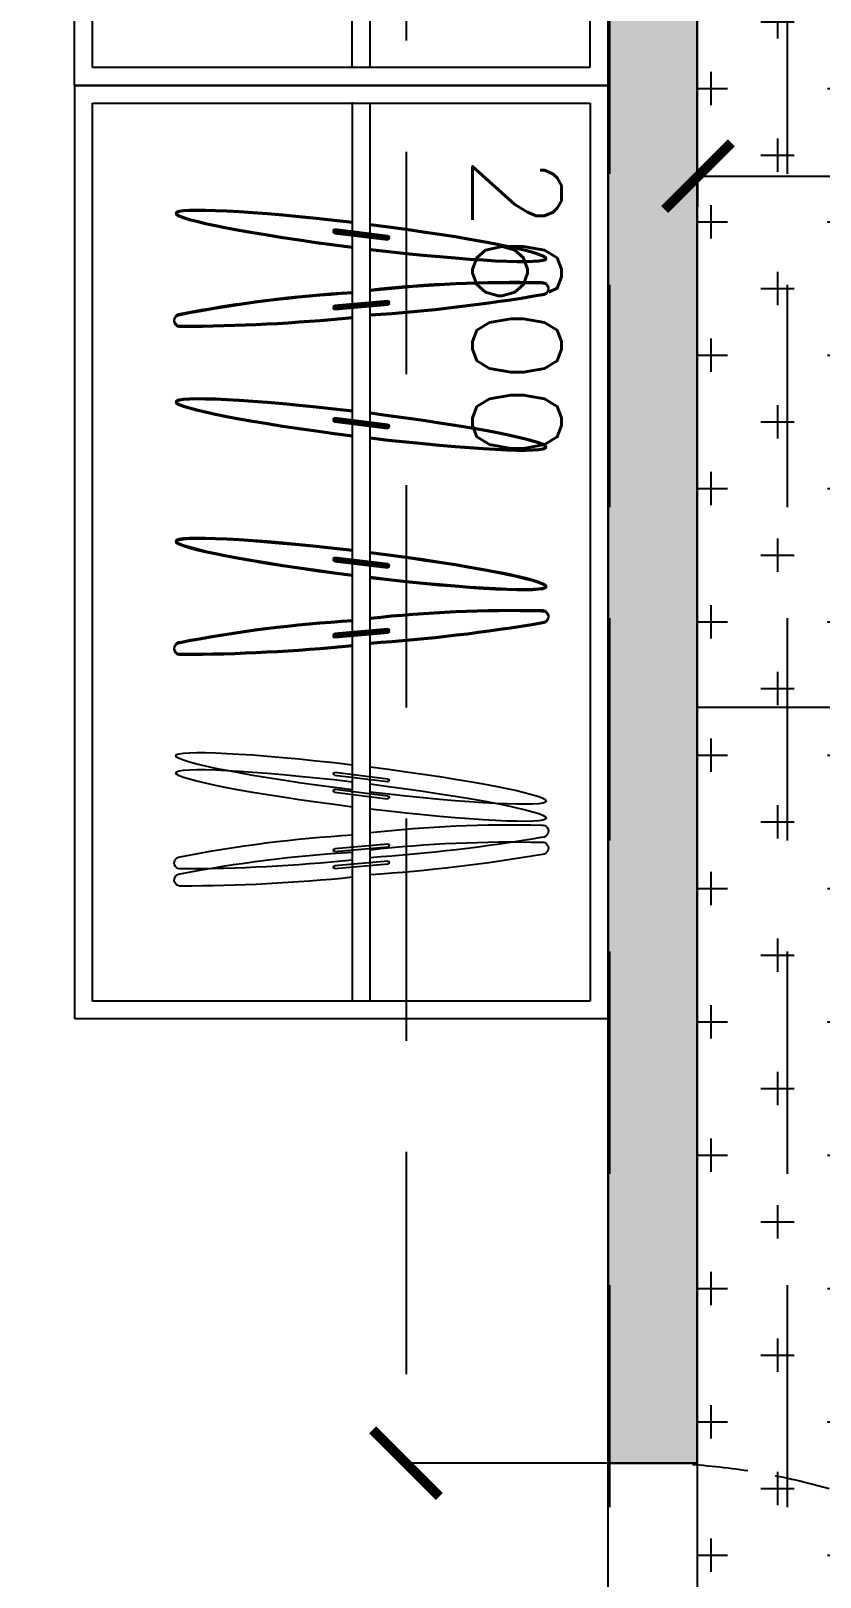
# Model space of a CAD drawing. Header units: millimetres. Extents: x -414464 to 1686, y -90036 to 108605.
# Drawn here: x -117316 to -116428, y -58243 to -56504 of the extents above; entities that cross this region are included whole.
import ezdxf

# ---------------------------------------------------------------- set-up
doc = ezdxf.new("R2010")
doc.units = ezdxf.units.MM
doc.header["$LTSCALE"] = 1000
doc.header["$MEASUREMENT"] = 0
for name, pattern in [('$1$AUDIT_D_120904163729-0', [0]), ('$36$HIDDEN', [0.375, 0.25, -0.125]), ('2BHK-A - FRONT$1$( Hidden )', [0.375, 0.25, -0.125]), ('2BHK-A - FRONT$1$AUDIT_D_120904163729-0', [0]), ('AUDIT_D_120904163729-0', [0]), ('T8(T9 IS SIMILAR) - DIMENSION & TEXTING$1$HIDDEN', [0.375, 0.25, -0.125]), ('T8(T9 IS SIMILAR)$1$$0$HIDDEN', [0.375, 0.25, -0.125])]:
    doc.linetypes.add(name, pattern=pattern)
doc.layers.get('0').update_dxf_attribs({"linetype": 'AUDIT_D_120904163729-0'})
for name, color, linetype in [('$0$A-HATCH -160', 251, '$1$AUDIT_D_120904163729-0'), ('$21$A-DIMENSIONS', 2, '$36$HIDDEN'), ('2BHK-A - FRONT$1$a-furniture', 8, 'Continuous'), ('2BHK-A - FRONT$1$A-HATCH -160', 251, '2BHK-A - FRONT$1$AUDIT_D_120904163729-0'), ('2BHK-A - FRONT$1$A-TOI SUNK 50MM', 8, 'Continuous'), ('2BHK-A - FRONT$1$ELEV.', 5, 'Continuous'), ('a-rcc', 3, 'Continuous'), ('T8(T9 IS SIMILAR) - DIMENSION & TEXTING$1$A-DIMENSIONS', 2, 'T8(T9 IS SIMILAR) - DIMENSION & TEXTING$1$HIDDEN'), ('T8(T9 IS SIMILAR)$1$$6$a-beam 2', 50, 'Continuous'), ('T8(T9 IS SIMILAR)$1$S-BEAM', 20, 'T8(T9 IS SIMILAR)$1$$0$HIDDEN')]:
    doc.layers.add(name, color=color, linetype=linetype)
doc.layers.add('2BHK-A - FRONT$1$A-WALL- 160', color=6, linetype='Continuous', lineweight=30)
doc.layers.add('T8(T9 IS SIMILAR)$1$D&W', color=8, linetype='Continuous', lineweight=25)
doc.styles.add('T8(T9 IS SIMILAR) - DIMENSION & TEXTING$1$Romans 1', font='romans.shx', dxfattribs={"height": 100})
doc.dimstyles.new('T8(T9 IS SIMILAR) - DIMENSION & TEXTING$1$ALPINE S', dxfattribs={"dimscale": 0, "dimtxt": 100, "dimasz": 75, "dimexe": 0, "dimexo": 0, "dimgap": 75, "dimtad": 1, "dimdec": 0, "dimzin": 0, "dimdsep": 46, "dimtxsty": 'T8(T9 IS SIMILAR) - DIMENSION & TEXTING$1$Romans 1', "dimblk": 'T8(T9 IS SIMILAR) - DIMENSION & TEXTING$1$_ArchTick', "dimcen": 0.09, "dimclrd": 256, "dimclre": 256, "dimclrt": 7, "dimadec": 0, "dimazin": 0, "dimtfac": 1, "dimtdec": 0, "dimtofl": 0, "dimtmove": 1, "dimatfit": 0, "dimldrblk": 'T8(T9 IS SIMILAR) - DIMENSION & TEXTING$1$_Open90', "dimfxl": 1, "dimtolj": 1, "dimtzin": 0, "dimarcsym": 0})

# ---------------------------------------------------------------- blocks, each defined once
blk = doc.blocks.new('2BHK-A - FRONT$1$A$C6E931037')
at = {"layer": '2BHK-A - FRONT$1$a-furniture'}
for p, q in [((1050, 600), (0, 600)), ((0, 600), (0, 0)), ((1050, 0), (1050, 600)), ((1030, 580), (20, 580)), ((20, 580), (20, 20)), ((1030, 20), (1030, 580)), ((169.2, 247.5), (161.9, 307.1)), ((170.8, 247.5), (163.5, 307.1)), ((164.9, 307.5), (172.2, 247.9)), ((166.5, 307.5), (173.8, 247.9)), ((242.4, 247.6), (247.7, 307.4)), ((244, 247.6), (249.2, 307.4)), ((250.7, 307.1), (245.4, 247.4)), ((252.2, 307.1), (247, 247.4)), ((381.4, 247.5), (374, 307.1)), ((374, 307.1), (374, 307.1)), ((382.9, 247.5), (375.6, 307.1)), ((375.6, 307.1), (375.6, 307.1)), ((377, 307.5), (377, 307.5)), ((377, 307.5), (384.3, 247.9)), ((378.6, 307.5), (378.6, 307.5)), ((378.6, 307.5), (385.9, 247.9)), ((538.2, 247.5), (530.9, 307.1)), ((539.8, 247.5), (532.4, 307.1)), ((533.9, 307.5), (541.2, 247.9)), ((535.4, 307.5), (542.7, 247.9)), ((611.4, 247.6), (616.6, 307.4)), ((612.9, 247.6), (618.2, 307.4)), ((619.6, 307.1), (614.4, 247.4)), ((621.2, 307.1), (615.9, 247.4)), ((780.2, 247.5), (772.9, 307.1)), ((775.8, 307.5), (783.1, 247.9)), ((799.4, 247.5), (792.1, 307.1)), ((795.1, 307.5), (802.4, 247.9)), ((853.4, 247.6), (858.6, 307.4)), ((861.6, 307.1), (856.3, 247.4)), ((872.6, 247.6), (877.8, 307.4)), ((880.8, 307.1), (875.6, 247.4)), ((1029, 287.5), (19, 287.5)), ((1030, 267.5), (20, 267.5)), ((381.4, 247.5), (381.4, 247.5)), ((382.9, 247.5), (382.9, 247.5)), ((384.3, 247.9), (384.3, 247.9)), ((385.9, 247.9), (385.9, 247.9)), ((20, 20), (1030, 20)), ((0, 0), (1050, 0))]:
    blk.add_line(p, q, dxfattribs=at)
for centre, radius, start, end in [((263.6, 481.1), 6.91, 353.3258, 176.6742), ((265.2, 481.1), 6.91, 353.3258, 176.6742), ((632.6, 481.1), 6.91, 353.3258, 176.6742), ((634.1, 481.1), 6.91, 353.3258, 176.6742), ((874.5, 481.1), 6.91, 353.3258, 176.6742), ((893.8, 481.1), 6.91, 353.3258, 176.6742), ((1679.1, 203.5), 1449.3, 168.9432, 176.6792), ((1680.7, 203.5), 1449.3, 168.9432, 176.6792), ((-1659.6, 483.1), 1930.1, 354.1834, 359.9166), ((-1658.1, 483.1), 1930.1, 354.1834, 359.9166), ((2048.1, 203.5), 1449.3, 168.9432, 176.6792), ((2049.6, 203.5), 1449.3, 168.9432, 176.6792), ((-1290.6, 483.1), 1930.1, 354.1834, 359.9166), ((-1289.1, 483.1), 1930.1, 354.1834, 359.9166), ((2290, 203.5), 1449.3, 168.9432, 176.6792), ((2309.3, 203.5), 1449.3, 168.9432, 176.6792), ((-1048.7, 483.1), 1930.1, 354.1834, 359.9166), ((-1029.4, 483.1), 1930.1, 354.1834, 359.9166), ((163.4, 307.3), 1.5, 7, 187), ((165, 307.3), 1.5, 7, 187), ((249.2, 307.3), 1.5, 355, 175), ((250.7, 307.3), 1.5, 355, 175), ((375.5, 307.3), 1.5, 7, 187), ((377.1, 307.3), 1.5, 7, 187), ((532.4, 307.3), 1.5, 7, 187), ((533.9, 307.3), 1.5, 7, 187), ((618.1, 307.3), 1.5, 355, 175), ((619.7, 307.3), 1.5, 355, 175), ((774.3, 307.3), 1.5, 7, 187), ((793.6, 307.3), 1.5, 7, 187), ((860.1, 307.3), 1.5, 355, 175), ((879.3, 307.3), 1.5, 355, 175), ((1671.5, 107.8), 1450.8, 173.6789, 181.3108), ((1673.1, 107.8), 1450.8, 173.6789, 181.3108), ((-1666, 397), 1928.2, 350.3383, 356.1495), ((-1664.5, 397), 1928.2, 350.3383, 356.1495), ((2040.5, 107.8), 1450.8, 173.6789, 181.3108), ((2042, 107.8), 1450.8, 173.6789, 181.3108), ((-1297, 397), 1928.2, 350.3383, 356.1495), ((-1295.5, 397), 1928.2, 350.3383, 356.1495), ((2282.4, 107.8), 1450.8, 173.6789, 181.3108), ((-1055.1, 397), 1928.2, 350.3383, 356.1495), ((2301.7, 107.8), 1450.8, 173.6789, 181.3108), ((-1035.8, 397), 1928.2, 350.3383, 356.1495), ((170.7, 247.7), 1.5, 187, 7), ((172.3, 247.7), 1.5, 187, 7), ((243.9, 247.5), 1.5, 175, 355), ((245.5, 247.5), 1.5, 175, 355), ((382.8, 247.7), 1.5, 187, 7), ((384.4, 247.7), 1.5, 187, 7), ((539.7, 247.7), 1.5, 187, 7), ((541.2, 247.7), 1.5, 187, 7), ((612.9, 247.5), 1.5, 175, 355), ((614.4, 247.5), 1.5, 175, 355), ((781.7, 247.7), 1.5, 187, 7), ((800.9, 247.7), 1.5, 187, 7), ((854.8, 247.5), 1.5, 175, 355), ((874.1, 247.5), 1.5, 175, 355), ((228, 73.8), 6.91, 173.3258, 356.6742), ((229.5, 73.8), 6.91, 173.3258, 356.6742), ((596.9, 73.8), 6.91, 173.3258, 356.6742), ((598.5, 73.8), 6.91, 173.3258, 356.6742), ((838.9, 73.8), 6.91, 173.3258, 356.6742), ((858.1, 73.8), 6.91, 173.3258, 356.6742)]:
    blk.add_arc(centre, radius, start, end, dxfattribs=at)
for centre, start_param, end_param in [((169.2, 272.7), -1.509644, 1.493508), ((170.7, 272.7), -1.509644, 1.493508), ((381.3, 272.7), -1.509644, 1.493508), ((382.8, 272.7), -1.509644, 1.493508), ((538.1, 272.7), -1.509644, 1.493508), ((539.7, 272.7), -1.509644, 1.493508), ((780.1, 272.7), -1.509644, 1.493508), ((799.3, 272.7), -1.509644, 1.493508), ((168, 282.7), 1.633749, 4.633301), ((169.5, 282.7), 1.633749, 4.633301), ((380.1, 282.7), 1.633749, 4.633301), ((381.6, 282.7), 1.633749, 4.633301), ((536.9, 282.7), 1.633749, 4.633301), ((538.5, 282.7), 1.633749, 4.633301), ((778.9, 282.7), 1.633749, 4.633301), ((798.1, 282.7), 1.633749, 4.633301)]:
    blk.add_ellipse(centre, major_axis=(-26.2, 213.6), ratio=0.065707, start_param=start_param, end_param=end_param, dxfattribs=at)
blk = doc.blocks.new('2BHK-A - FRONT')
at = {"layer": '2BHK-A - FRONT$1$A-HATCH -160', "linetype": 'ByBlock'}
h = blk.add_hatch(dxfattribs=at)
h.set_pattern_fill('ZIGZAG', color=256, scale=250)
h.set_pattern_definition([(0, (0, 0), (31.25, 31.25), [31.25, -31.25]), (90, (31.25, 0), (-31.25, 31.25), [31.25, -31.25])])
h.paths.add_polyline_path([(1142149.5, -5723474.6), (1143849.6, -5723474.6), (1143849.6, -5723374.6), (1142149.5, -5723374.6)])
h.paths.add_polyline_path([(1144889.5, -5724474.6), (1144889.5, -5724574.6), (1147099.5, -5724574.6), (1147099.5, -5724474.6), (1145949.5, -5724474.2), (1145949.5, -5724374.2), (1145849.5, -5724374.2), (1145849.5, -5724474.6)])
h.paths.add_polyline_path([(1145949.5, -5723374.2), (1146849.2, -5723374.2), (1146849.2, -5723474.2), (1145949.5, -5723474.2)])
h.paths.add_polyline_path([(1147599.2, -5723474.2), (1148199.2, -5723474.2), (1148199.2, -5723374.2), (1147599.2, -5723374.2)])
h.paths.add_polyline_path([(1150399.5, -5721024.5), (1150499.5, -5721024.5), (1150499.5, -5721774.2), (1150399.5, -5721774.2)])
h.paths.add_polyline_path([(1150399.5, -5720124.5), (1150499.5, -5720124.5), (1150499.5, -5719224.6), (1150399.5, -5719224.6)])
h.paths.add_polyline_path([(1145549.4, -5721674.6), (1145649.4, -5721674.6), (1145649.4, -5721174.6), (1145649.4, -5721174.6), (1145649.4, -5721073.7), (1145549.4, -5721073.9)])
h.paths.add_polyline_path([(1148199.5, -5728684.2), (1148934.5, -5728684.2), (1148934.5, -5728584.2), (1148199.5, -5728584.2)])
h.paths.add_polyline_path([(1148449.5, -5721774.6), (1148849.5, -5721774.6), (1148849.5, -5721674.6), (1148449.5, -5721674.6)])
h.paths.add_polyline_path([(1150149.5, -5721674.6), (1150399.5, -5721674.6), (1150399.5, -5721774.6), (1150149.5, -5721774.6)])
at = {"layer": '2BHK-A - FRONT$1$A-TOI SUNK 50MM'}
h = blk.add_hatch(dxfattribs=at)
h.set_pattern_fill('CROSS', color=256, scale=300, style=0)
h.set_pattern_definition([(0, (0, -0.9), (75, 75), [37.5, -112.5]), (90, (18.75, -19.65), (-75, 75), [37.5, -112.5])])
h.paths.add_polyline_path([(1142149.5, -5723374.6), (1144599.5, -5723374.6), (1144599.5, -5721924.9), (1142149.5, -5721924.9)])
h.paths.add_polyline_path([(1148199.2, -5723374.6), (1145949.5, -5723374.6), (1145949.5, -5721924.9), (1148199.2, -5721924.9)])
at = {"linetype": 'ByBlock'}
blk.add_lwpolyline([(1144599.5, -5723474.6), (1143849.5, -5723474.6), (1143849.5, -5723374.6), (1144599.5, -5723374.6)], close=True, dxfattribs=at)
at = {"color": 0, "linetype": '2BHK-A - FRONT$1$( Hidden )', "ltscale": 0.25}
blk.add_arc((1144599.5, -5723433), 750, 92.373, 179.9653, dxfattribs=at)
at = {"layer": '2BHK-A - FRONT$1$A-TOI SUNK 50MM'}
blk.add_line((1143849.5, -5723374.6), (1144599.5, -5723374.6), dxfattribs=at)
blk.add_line((1143849.5, -5723374.6), (1144599.5, -5723374.6), dxfattribs=at)
blk.add_lwpolyline([(1142149.5, -5723374.6), (1144599.5, -5723374.6), (1144599.5, -5721924.9), (1142149.5, -5721924.9)], close=True, dxfattribs=at)
at = {"layer": '2BHK-A - FRONT$1$A-WALL- 160', "linetype": 'ByBlock'}
for p, q in [((1142149.5, -5723374.6), (1143849.5, -5723374.6)), ((1143849.5, -5723474.6), (1143849.5, -5723374.6)), ((1142149.5, -5723474.6), (1143849.5, -5723474.6))]:
    blk.add_line(p, q, dxfattribs=at)
at = {"layer": '2BHK-A - FRONT$1$ELEV.'}
blk.add_line((1142999.6, -5721924.9), (1142999.6, -5723374.6), dxfattribs=at)
at = {"layer": '2BHK-A - FRONT$1$a-furniture', "extrusion": (-0.000159294, -0.000512155, -1), "zscale": -1.000000000000021, "rotation": 180}
for p in [(-1141249.8, -5723474.5, 2749.5), (-1142299.8, -5723474.4, 2749.3)]:
    blk.add_blockref('2BHK-A - FRONT$1$A$C6E931037', p, dxfattribs=at)
blk = doc.blocks.new('T8(T9 IS SIMILAR) - DIMENSION & TEXTING$1$_ArchTick')
at = {"color": 0, "linetype": 'ByBlock', "const_width": 0.15}
blk.add_lwpolyline([(-0.5, -0.5), (0.5, 0.5)], dxfattribs=at)
blk = doc.blocks.new('*D1602')
at = {"layer": 'T8(T9 IS SIMILAR) - DIMENSION & TEXTING$1$A-DIMENSIONS', "linetype": 'T8(T9 IS SIMILAR) - DIMENSION & TEXTING$1$HIDDEN', "lineweight": -2, "transparency": 16777216}
for p, q in [((1196929.3, -5721924.4), (1196894.8, -5721924.4)), ((1196929.3, -5723374), (1196894.8, -5723374))]:
    blk.add_line(p, q, dxfattribs=at)
at = {"layer": 'T8(T9 IS SIMILAR) - DIMENSION & TEXTING$1$A-DIMENSIONS', "lineweight": -2, "transparency": 16777216}
blk.add_line((1196894.8, -5723374), (1196894.8, -5721924.4), dxfattribs=at)
at = {"layer": 'T8(T9 IS SIMILAR) - DIMENSION & TEXTING$1$A-DIMENSIONS', "linetype": 'ByBlock', "lineweight": -2, "transparency": 16777216, "xscale": 75, "yscale": 75, "zscale": 75}
for p, rotation in [((1196894.8, -5721924.4), 90), ((1196894.8, -5723374), 270)]:
    blk.add_blockref('T8(T9 IS SIMILAR) - DIMENSION & TEXTING$1$_ArchTick', p, dxfattribs=dict(at, rotation=rotation))
at = {"layer": 'T8(T9 IS SIMILAR) - DIMENSION & TEXTING$1$A-DIMENSIONS', "color": 7, "linetype": 'ByBlock', "transparency": 16777216, "insert": (1196769.8, -5722649.2), "char_height": 100, "attachment_point": 5, "rotation": 90, "style": 'T8(T9 IS SIMILAR) - DIMENSION & TEXTING$1$Romans 1'}
blk.add_mtext('\\A1;1450', dxfattribs=at)
blk = doc.blocks.new('T8(T9 IS SIMILAR) - DIMENSION & TEXTING$1$_Open90')
at = {"color": 0, "linetype": 'ByBlock', "lineweight": -2}
for p, q in [((-0.5, 0.5), (0, 0)), ((0, 0), (-1, 0)), ((0, 0), (-0.5, -0.5))]:
    blk.add_line(p, q, dxfattribs=at)
blk = doc.blocks.new('*D1607')
at = {"layer": 'T8(T9 IS SIMILAR) - DIMENSION & TEXTING$1$A-DIMENSIONS', "linetype": 'T8(T9 IS SIMILAR) - DIMENSION & TEXTING$1$HIDDEN', "lineweight": -2, "transparency": 16777216}
for p, q in [((1195742.3, -5723474.9), (1195742.3, -5723702.6)), ((1198342.3, -5723474), (1198342.3, -5723702.6))]:
    blk.add_line(p, q, dxfattribs=at)
at = {"layer": 'T8(T9 IS SIMILAR) - DIMENSION & TEXTING$1$A-DIMENSIONS', "lineweight": -2, "transparency": 16777216}
blk.add_line((1195742.3, -5723702.6), (1198342.3, -5723702.6), dxfattribs=at)
at = {"layer": 'T8(T9 IS SIMILAR) - DIMENSION & TEXTING$1$A-DIMENSIONS', "linetype": 'ByBlock', "lineweight": -2, "transparency": 16777216, "xscale": 75, "yscale": 75, "zscale": 75, "rotation": 180}
blk.add_blockref('T8(T9 IS SIMILAR) - DIMENSION & TEXTING$1$_ArchTick', (1195742.3, -5723702.6), dxfattribs=at)
at = {"layer": 'T8(T9 IS SIMILAR) - DIMENSION & TEXTING$1$A-DIMENSIONS', "linetype": 'ByBlock', "lineweight": -2, "transparency": 16777216, "xscale": 75, "yscale": 75, "zscale": 75}
blk.add_blockref('T8(T9 IS SIMILAR) - DIMENSION & TEXTING$1$_ArchTick', (1198342.3, -5723702.6), dxfattribs=at)
at = {"layer": 'T8(T9 IS SIMILAR) - DIMENSION & TEXTING$1$A-DIMENSIONS', "color": 7, "linetype": 'ByBlock', "transparency": 16777216, "insert": (1197042.3, -5723577.6), "char_height": 100, "attachment_point": 5, "style": 'T8(T9 IS SIMILAR) - DIMENSION & TEXTING$1$Romans 1'}
blk.add_mtext('\\A1;2600', dxfattribs=at)
blk = doc.blocks.new('T8(T9 IS SIMILAR) - DIMENSION & TEXTING')
at = {"layer": 'T8(T9 IS SIMILAR) - DIMENSION & TEXTING$1$A-DIMENSIONS', "linetype": 'ByBlock'}
dim = blk.add_linear_dim(base=(1196894.8, -5721924.4), p1=(1196929.3, -5723374), p2=(1196929.3, -5721924.4), angle=90, dimstyle='T8(T9 IS SIMILAR) - DIMENSION & TEXTING$1$ALPINE S', override={"dimscale": 1, "dimfxl": 5, "dimarcsym": 1}, dxfattribs=at)
dim.commit()
dim.dimension.update_dxf_attribs({"geometry": '*D1602', "text_midpoint": (1196769.8, -5722649.2)})
dim = blk.add_linear_dim(base=(1198342.3, -5723702.6), p1=(1195742.3, -5723474.9), p2=(1198342.3, -5723474), dimstyle='T8(T9 IS SIMILAR) - DIMENSION & TEXTING$1$ALPINE S', override={"dimscale": 1, "dimfxl": 5, "dimarcsym": 1}, dxfattribs=at)
dim.commit()
dim.dimension.update_dxf_attribs({"geometry": '*D1607', "text_midpoint": (1197042.3, -5723577.6)})
blk = doc.blocks.new('T8(T9 IS SIMILAR)')
at = {"layer": 'T8(T9 IS SIMILAR)$1$D&W', "linetype": 'ByBlock'}
blk.add_blockref('2BHK-A - FRONT', (54492.8, -0.4), dxfattribs=at)
at = {"layer": 'T8(T9 IS SIMILAR)$1$$6$a-beam 2', "linetype": 'ByBlock'}
blk.add_blockref('T8(T9 IS SIMILAR) - DIMENSION & TEXTING', (0, 0), dxfattribs=at)
at = {"layer": 'T8(T9 IS SIMILAR)$1$S-BEAM'}
for p, q in [((1196642, -5723273.5, 0.1), (1202691.6, -5723273.5, 0.1)), ((1196642, -5723473.5, 0.1), (1202691.4, -5723473.5, 0.1))]:
    blk.add_line(p, q, dxfattribs=at)
blk = doc.blocks.new('A$C48506478')
at = {"layer": '$21$A-DIMENSIONS', "linetype": 'ByBlock'}
blk.add_blockref('T8(T9 IS SIMILAR)', (-1195542.6, 5727884.6), dxfattribs=at)
at = {"layer": '$0$A-HATCH -160', "linetype": 'ByBlock'}
blk.add_blockref('T8(T9 IS SIMILAR) - DIMENSION & TEXTING', (-1195542.6, 5727884.6), dxfattribs=at)

msp = doc.modelspace()

# ---------------------------------------------------------------- block references
at = {"layer": 'a-rcc', "linetype": 'ByBlock', "rotation": 270}
msp.add_blockref('A$C48506478', (-121076, -55315.3, 0), dxfattribs=at)

doc.saveas('drawing.dxf')
